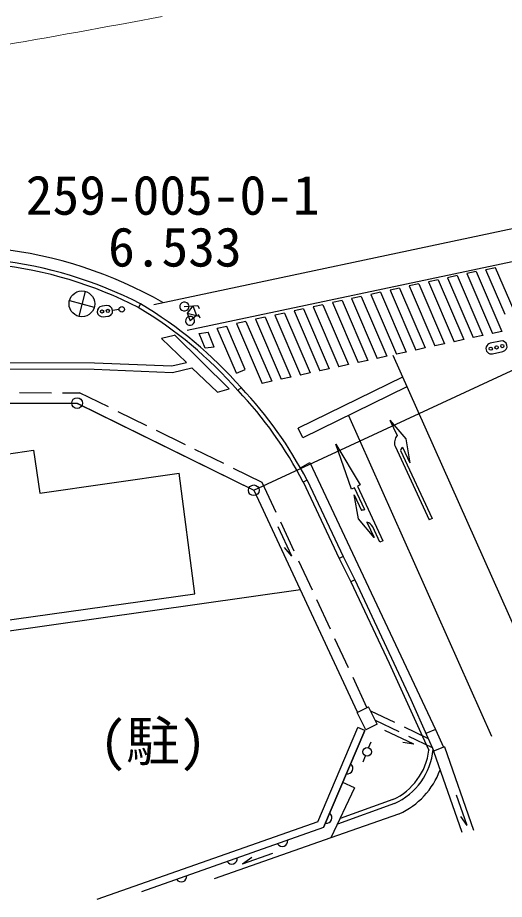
# Model space of a CAD drawing. Units: millimetres, scale not verified. Extents: x 40000 to 680000, y 20000 to 380000.
# Drawn here: x 128622 to 151340, y 249866 to 290994 of the extents above; entities that cross this region are included whole.
import ezdxf
from ezdxf.enums import TextEntityAlignment as Align

# ---------------------------------------------------------------- set-up
doc = ezdxf.new("R2010")
doc.units = ezdxf.units.MM
doc.header["$LTSCALE"] = 1000
doc.linetypes.add('CHAIN', pattern=[18.5, 12, -1.5, 3.5, -1.5])
for name, color, linetype, lineweight in [('M-BGD', 7, 'Continuous', 25), ('M-BMK', 2, 'CHAIN', 13), ('M-BMK-ROW', 30, 'Continuous', 25), ('M-BMK-SRVR', 3, 'Continuous', 25), ('M-STR-STRC', 7, 'Continuous', 25)]:
    doc.layers.add(name, color=color, linetype=linetype, lineweight=lineweight)
doc.styles.add('ＭＳ ゴシック', font='')
doc.styles.get('ＭＳ ゴシック').set_extended_font_data('MS Gothic')

msp = doc.modelspace()

# ---------------------------------------------------------------- linework, layer by layer
at = {"layer": 'M-BGD'}
for p, q in [((134358, 277645), (134267, 277467)), ((132780, 277560), (132561, 277539)), ((133359, 277374), (133057, 277340)), ((132617, 277042), (132837, 277063)), ((135925, 276167), (135334, 276020)), ((136498, 274905), (135334, 276020)), ((138503, 273673), (135941, 276194)), ((151163, 275910), (150675, 275802)), ((150784, 275314), (151272, 275422)), ((120170, 274950), (132207, 274889)), ((132207, 274889), (135823, 274746)), ((135823, 274746), (136498, 274905)), ((115381, 274674), (132200, 274589)), ((132200, 274589), (135853, 274444)), ((135853, 274444), (136756, 274658)), ((137945, 273520), (136756, 274658)), ((128710, 273507), (130210, 273500)), ((137947, 273525), (138503, 273673)), ((138903, 273607), (139054, 273739)), ((130710, 273497), (131514, 273494)), ((132859, 272834), (131514, 273494)), ((115441, 273070), (131397, 272994)), ((139660, 268939), (131397, 272994)), ((134654, 271952), (133308, 272613)), ((136450, 271071), (135103, 271732)), ((125322, 270241), (129371, 270817)), ((129371, 270817), (129656, 268817)), ((138245, 270190), (136899, 270851)), ((141817, 270001), (142268, 270242)), ((142268, 270242), (148124, 257789)), ((140039, 269310), (138694, 269970)), ((129656, 268817), (136166, 269744)), ((136900, 264114), (136166, 269744)), ((142130, 269424), (141952, 269332)), ((142130, 269424), (143812, 265860)), ((140689, 267914), (140039, 269310)), ((141949, 269339), (143632, 265773)), ((144478, 258590), (139660, 268939)), ((141533, 266101), (140900, 267461)), ((141418, 265881), (140785, 267241)), ((141418, 265881), (141071, 266271)), ((143812, 265860), (143632, 265773)), ((143632, 265773), (144181, 264677)), ((143812, 265860), (144360, 264766)), ((142377, 264288), (141744, 265648)), ((144179, 264681), (145959, 260883)), ((144360, 264766), (144181, 264677)), ((144360, 264766), (146971, 259195)), ((141821, 264298), (125744, 262023)), ((126402, 262649), (136900, 264114)), ((143221, 262475), (142588, 263835)), ((144065, 260662), (143432, 262022)), ((145959, 260883), (147520, 257469)), ((144926, 258813), (144276, 260208)), ((146971, 259195), (147704, 257548)), ((144467, 258584), (145004, 258851)), ((145408, 258039), (145004, 258851)), ((144871, 257772), (144467, 258584)), ((145098, 258663), (146214, 258128)), ((142640, 253490), (144501, 257877)), ((144824, 257740), (144501, 257877)), ((145408, 258039), (144871, 257772)), ((145315, 258227), (146420, 257697)), ((146665, 257912), (147782, 257377)), ((142902, 253211), (144824, 257740)), ((144824, 257740), (142902, 253211)), ((147120, 257099), (145767, 257747)), ((146871, 257481), (147977, 256951)), ((147520, 257469), (147815, 256823)), ((148124, 257789), (147676, 257609)), ((147704, 257548), (148055, 256780)), ((148124, 257789), (148502, 256960)), ((145006, 256934), (145117, 257213)), ((147120, 257099), (146604, 257180)), ((148548, 256979), (148037, 256773)), ((148037, 256773), (149357, 252994)), ((148548, 256979), (149905, 253101)), ((144746, 256284), (144857, 256563)), ((144347, 255063), (143246, 252739)), ((144347, 255063), (143798, 255323)), ((149608, 253314), (149113, 254730)), ((146214, 254336), (143549, 253379)), ((146138, 254521), (143670, 253635)), ((146393, 253837), (143246, 252739)), ((142640, 253490), (132320, 249866)), ((149608, 253314), (149301, 253737)), ((142902, 253211), (134398, 250224)), ((142902, 253211), (134398, 250224)), ((143246, 252739), (137793, 250824)), ((139125, 251530), (140541, 252027)), ((139125, 251530), (139547, 251837))]:
    msp.add_line(p, q, dxfattribs=at)
for centre, radius in [((132564, 277287), 75), ((132833, 277314), 75), ((133484, 277387), 125), ((150705, 275552), 75), ((150974, 275612), 75), ((151242, 275672), 75), ((144931, 256748), 200)]:
    msp.add_circle(centre, radius, dxfattribs=at)
for centre, radius, start, end in [((125469, 260309), 19482, 62.8516, 83.6247), ((125469, 260309), 19282, 62.8516, 83.6293), ((124258, 260728), 19702, 41.3269, 59.16), ((132589, 277290), 250, 96.4607, 276.4607), ((132809, 277312), 250, 6.4607, 96.4607), ((132809, 277312), 250, 276.4607, 6.4607), ((124258, 260728), 19502, 41.3269, 59.16), ((150730, 275558), 250, 102.5666, 282.5666), ((151218, 275666), 250, 12.5666, 102.5666), ((151218, 275666), 250, 282.5666, 12.5666), ((125176, 260590), 18917, 27.5223, 43.4552), ((125176, 260590), 19117, 27.5223, 43.4552), ((144922, 257169), 2914, 294.6764, 353.1704), ((144922, 257169), 3114, 294.5157, 354.2205), ((144013, 255975), 256, 259.6886, 54.3278), ((144922, 257169), 3644, 294.5157, 339.721), ((143037, 253673), 256, 259.6886, 54.3278), ((140975, 252594), 256, 212.0332, 6.6725), ((138617, 251766), 256, 212.0332, 6.6725), ((136258, 250937), 256, 212.0332, 6.6725)]:
    msp.add_arc(centre, radius, start, end, dxfattribs=at)
at = {"layer": 'M-BMK'}
msp.add_lwpolyline([(126508, 289454), (127000, 289539), (127493, 289624), (127986, 289710), (128478, 289796), (128971, 289882), (129463, 289969), (129955, 290057), (130448, 290145), (130940, 290233), (131432, 290321), (131924, 290410), (132416, 290500), (132908, 290589), (133400, 290679), (133891, 290770), (134383, 290861), (134875, 290952), (135366, 291043)], dxfattribs=at)
at = {"layer": 'M-BMK-ROW'}
for p, q in [((139643, 268947), (155308, 276218)), ((124139, 273015), (131399, 273014)), ((131399, 273014), (139643, 268947))]:
    msp.add_line(p, q, dxfattribs=at)
for centre in [(131399, 273014), (139643, 268947)]:
    msp.add_circle(centre, 250, dxfattribs=at)
at = {"layer": 'M-BMK-SRVR'}
for p, q in [((131770, 278226), (131472, 277063)), ((131040, 277793), (132202, 277495))]:
    msp.add_line(p, q, dxfattribs=at)
msp.add_circle((131621, 277644), 600, dxfattribs=at)
at = {"layer": 'M-STR-STRC'}
for p, q in [((134980, 277615), (153401, 281516)), ((136530, 276409), (152804, 279855)), ((150930, 279321), (150479, 279231)), ((151792, 277320), (150930, 279321)), ((149138, 278961), (148690, 278864)), ((148690, 278864), (149890, 276070)), ((149138, 278961), (150339, 276168)), ((150024, 279146), (149586, 279059)), ((149586, 279059), (150787, 276265)), ((150024, 279146), (151225, 276352)), ((151379, 277142), (150479, 279231)), ((147346, 278573), (146898, 278476)), ((146898, 278476), (148098, 275682)), ((147346, 278573), (148546, 275779)), ((148242, 278767), (147794, 278670)), ((147794, 278670), (148994, 275876)), ((148242, 278767), (149442, 275973)), ((145554, 278185), (145106, 278087)), ((145106, 278087), (146306, 275294)), ((145554, 278185), (146754, 275391)), ((146450, 278379), (146002, 278282)), ((146002, 278282), (147202, 275488)), ((146450, 278379), (147650, 275585)), ((143762, 277796), (143314, 277699)), ((143314, 277699), (144514, 274905)), ((143762, 277796), (144962, 275002)), ((144658, 277990), (144210, 277893)), ((144210, 277893), (145410, 275099)), ((144658, 277990), (145858, 275196)), ((136402, 277518), (136612, 277534)), ((136795, 277548), (136528, 277207)), ((136528, 277207), (136672, 276851)), ((136528, 277207), (137089, 277076)), ((136612, 277534), (137036, 277566)), ((136795, 277548), (136975, 277103)), ((137036, 277566), (137090, 277432)), ((141073, 277213), (140625, 277116)), ((141073, 277213), (142274, 274420)), ((141970, 277408), (141522, 277311)), ((141522, 277311), (142722, 274517)), ((141970, 277408), (143170, 274614)), ((142866, 277602), (142418, 277505)), ((142418, 277505), (143618, 274711)), ((142866, 277602), (144066, 274808)), ((136975, 277103), (136672, 276851)), ((137055, 277159), (137123, 276993)), ((139281, 276825), (138833, 276728)), ((139281, 276825), (140481, 274031)), ((140177, 277019), (139729, 276922)), ((139729, 276922), (140930, 274128)), ((140177, 277019), (141378, 274225)), ((140625, 277116), (141826, 274322)), ((138384, 276585), (137933, 276495)), ((138832, 274405), (137933, 276495)), ((139245, 274583), (138384, 276585)), ((138833, 276728), (140033, 273934)), ((137090, 276258), (137519, 276317)), ((137369, 275569), (137090, 276258)), ((137798, 275628), (137519, 276317)), ((149442, 275973), (148994, 275876)), ((150339, 276168), (149890, 276070)), ((151225, 276352), (150787, 276265)), ((137798, 275628), (137369, 275569)), ((147650, 275585), (147202, 275488)), ((148546, 275779), (148098, 275682)), ((145858, 275196), (145410, 275099)), ((146129, 275255), (153513, 258714)), ((146754, 275391), (146306, 275294)), ((144066, 274808), (143618, 274711)), ((144962, 275002), (144514, 274905)), ((138832, 274405), (139245, 274583)), ((142274, 274420), (141826, 274322)), ((143170, 274614), (142722, 274517)), ((140481, 274031), (140033, 273934)), ((141378, 274225), (140930, 274128)), ((146590, 274222), (141711, 271843)), ((146793, 273766), (141930, 271393)), ((144065, 272435), (150743, 257478)), ((146000, 272223), (146736, 271352)), ((146000, 272223), (146337, 271498)), ((146000, 272223), (146736, 271352)), ((146000, 272223), (146337, 271498)), ((141930, 271393), (141711, 271843)), ((143481, 271094), (144615, 269196)), ((144207, 269005), (143481, 271094)), ((146736, 271352), (146928, 270229)), ((146736, 271352), (146928, 270229)), ((146236, 271004), (147836, 267563)), ((146236, 271004), (147836, 267563)), ((146497, 270800), (147973, 267626)), ((146497, 270800), (147973, 267626)), ((146590, 270954), (146928, 270229)), ((146590, 270954), (146928, 270229)), ((144343, 269069), (144207, 269005)), ((144824, 268038), (144343, 269069)), ((144615, 269196), (144479, 269132)), ((144479, 269132), (145663, 266595)), ((144527, 267610), (144334, 268734)), ((144334, 268734), (144672, 268009)), ((145264, 266740), (144527, 267610)), ((144926, 267465), (145264, 266740)), ((147973, 267626), (147836, 267563)), ((147973, 267626), (147836, 267563)), ((145527, 266532), (145194, 267245)), ((145663, 266595), (145527, 266532))]:
    msp.add_line(p, q, dxfattribs=at)
for centre, radius, start, end in [((125469, 260309), 20032, 60.2683, 83.6127), ((136402, 277518), 210, 11.6664, 10.8152), ((136672, 276851), 210, 119.4182, 118.5669), ((146712, 271164), 502, 138.2872, 198.585), ((146712, 271164), 502, 138.2872, 198.585), ((146746, 270753), 254, 127.8585, 169.4023), ((146746, 270753), 254, 127.8585, 169.4023), ((144938, 267045), 1000, 96.5664, 105.4291), ((144763, 266992), 500, 30.3746, 70.934)]:
    msp.add_arc(centre, radius, start, end, dxfattribs=at)

# ---------------------------------------------------------------- texts
at = {"layer": 'M-BGD', "style": 'ＭＳ ゴシック'}
msp.add_text('(駐)', height=1833, dxfattribs=at).set_placement((134941, 257242), align=Align.MIDDLE_CENTER)
at = {"layer": 'M-BMK-SRVR', "style": 'ＭＳ ゴシック'}
for s, p in [('259-005-0-1', (129002, 283633)), ('6.533', (132846, 281215))]:
    msp.add_text(s, height=1833, dxfattribs=at).set_placement(p, align=Align.TOP_LEFT)

doc.saveas('drawing.dxf')
